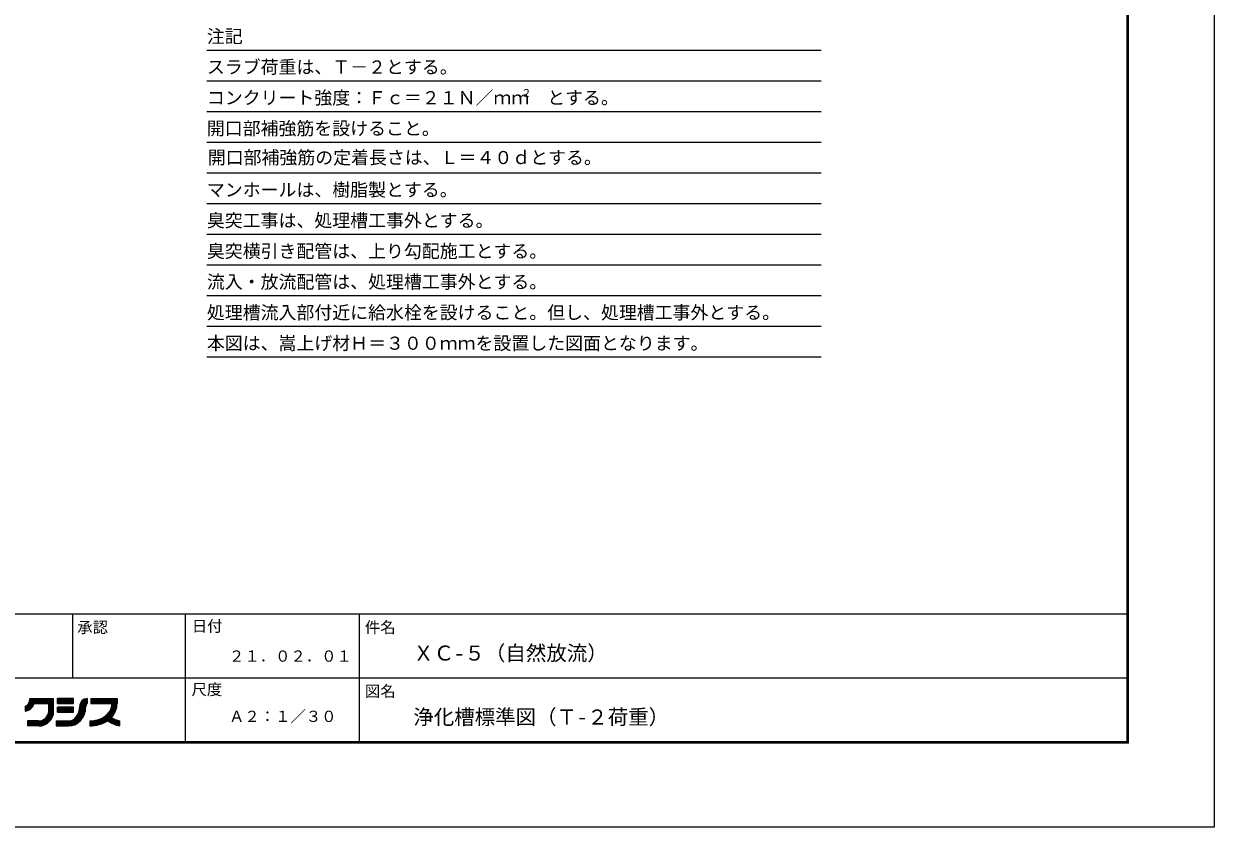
# Model space of a CAD drawing. Units: millimetres, scale not verified. Extents: x -8910 to 8910, y -6308 to 6308.
# Drawn here: x 1932 to 8910, y -6308 to -1595 of the extents above; entities that cross this region are included whole.
import ezdxf
from ezdxf.enums import TextEntityAlignment as Align

# ---------------------------------------------------------------- set-up
doc = ezdxf.new("R2010")
doc.units = ezdxf.units.MM
doc.header["$LTSCALE"] = 30
for name, color, linetype, lineweight in [('0-0_水管', 4, 'Continuous', 25), ('0-8_図面枠', 7, 'Continuous', 25), ('0-9_Axis_waku', 7, 'Continuous', 25)]:
    doc.layers.add(name, color=color, linetype=linetype, lineweight=lineweight)
doc.styles.add('ＭＳ ゴシック', font='')
doc.styles.get('ＭＳ ゴシック').set_extended_font_data('MS Gothic')

msp = doc.modelspace()

# ---------------------------------------------------------------- linework, layer by layer
at = {"layer": '0-0_水管', "color": 3}
for p, q in [((6605.12, -1751.42), (3005.12, -1751.42)), ((6605.12, -1931.42), (3005.12, -1931.42)), ((6605.12, -2111.42), (3005.12, -2111.42)), ((6605.12, -2291.43), (3005.12, -2291.43)), ((6605.12, -2471.43), (3005.12, -2471.43)), ((6605.12, -2471.43), (3005.12, -2471.43)), ((6605.12, -2651.43), (3005.12, -2651.43)), ((6605.12, -2831.43), (3005.12, -2831.43)), ((6605.12, -3011.43), (3005.12, -3011.43)), ((6605.12, -3191.43), (3005.12, -3191.43)), ((6605.12, -3371.43), (3005.12, -3371.43)), ((6605.12, -3551.43), (3005.12, -3551.43))]:
    msp.add_line(p, q, dxfattribs=at)
at = {"layer": '0-8_図面枠'}
msp.add_lwpolyline([(-8910, -6307.5), (-8910, 6307.5), (8910, 6307.5), (8910, -6307.5)], close=True, dxfattribs=at)
at = {"layer": '0-9_Axis_waku'}
for p, q in [((8400, -5806.5), (8400, 5761.5)), ((8400.6, -5807.1), (8400.6, 5762.1)), ((8401.2, -5807.7), (8401.2, 5762.7)), ((8401.8, -5808.3), (8401.8, 5763.3)), ((8402.4, -5808.9), (8402.4, 5763.9)), ((8403, -5809.5), (8403, 5764.5)), ((8403.6, -5810.1), (8403.6, 5765.1)), ((8404.2, -5810.7), (8404.2, 5765.7)), ((8404.8, -5811.3), (8404.8, 5766.3)), ((8405.4, -5811.9), (8405.4, 5766.9)), ((8406, -5812.5), (8406, 5767.5)), ((8406.6, -5813.1), (8406.6, 5768.1)), ((8407.2, -5813.7), (8407.2, 5768.7)), ((8407.8, -5814.3), (8407.8, 5769.3)), ((8408.4, -5814.9), (8408.4, 5769.9)), ((-7770, -5056.5), (8400, -5056.5)), ((2219.99, -5431.5), (2219.99, -5056.5)), ((2879.99, -5806.5), (2879.99, -5056.5)), ((3900, -5806.5), (3900, -5056.5)), ((239.99, -5431.5), (8399.99, -5431.5)), ((1961.98, -5620.44), (1961.98, -5580.66)), ((1962.54, -5579.58), (2106.89, -5579.58)), ((1965.06, -5573.58), (2106.89, -5573.58)), ((1966.78, -5567.58), (2106.89, -5567.58)), ((1967.85, -5561.58), (2106.89, -5561.58)), ((1967.98, -5616.74), (1967.98, -5553.32)), ((1968.34, -5555.58), (2106.89, -5555.58)), ((1968.38, -5553.32), (2106.89, -5553.32)), ((1973.98, -5611.86), (1973.98, -5553.32)), ((1979.98, -5605.46), (1979.98, -5553.32)), ((1985.98, -5596.88), (1985.98, -5553.32)), ((1991.98, -5584.38), (1991.98, -5553.32)), ((1997.98, -5582.48), (1997.98, -5553.32)), ((2003.98, -5582.48), (2003.98, -5553.32)), ((2009.98, -5582.48), (2009.98, -5553.32)), ((2015.98, -5582.48), (2015.98, -5553.32)), ((2021.98, -5582.48), (2021.98, -5553.32)), ((2027.99, -5582.48), (2027.99, -5553.32)), ((2033.98, -5582.48), (2033.98, -5553.32)), ((2039.98, -5582.48), (2039.98, -5553.32)), ((2045.99, -5582.48), (2045.99, -5553.32)), ((2051.99, -5582.48), (2051.99, -5553.32)), ((2057.99, -5582.48), (2057.99, -5553.32)), ((2063.99, -5582.48), (2063.99, -5553.32)), ((2069.99, -5582.48), (2069.99, -5553.32)), ((2075.99, -5582.48), (2075.99, -5553.32)), ((2081.99, -5687.34), (2081.99, -5553.32)), ((2087.99, -5680.52), (2087.99, -5553.32)), ((2093.99, -5671.94), (2093.99, -5553.32)), ((2099.99, -5660.26), (2099.99, -5553.32)), ((2105.99, -5638.71), (2105.99, -5553.32)), ((2106.89, -5626.22), (2106.89, -5553.32)), ((2128.76, -5555.58), (2223.53, -5555.58)), ((2128.76, -5561.58), (2223.53, -5561.58)), ((2128.76, -5567.58), (2223.53, -5567.58)), ((2128.76, -5573.58), (2223.53, -5573.58)), ((2128.76, -5579.58), (2223.53, -5579.58)), ((2129.98, -5582.48), (2129.98, -5553.32)), ((2135.98, -5582.48), (2135.98, -5553.32)), ((2141.98, -5582.48), (2141.98, -5553.32)), ((2147.99, -5582.48), (2147.99, -5553.32)), ((2153.99, -5582.48), (2153.99, -5553.32)), ((2159.99, -5582.48), (2159.99, -5553.32)), ((2165.99, -5582.48), (2165.99, -5553.32)), ((2171.99, -5582.48), (2171.99, -5553.32)), ((2177.99, -5582.48), (2177.99, -5553.32)), ((2183.99, -5582.48), (2183.99, -5553.32)), ((2189.99, -5582.48), (2189.99, -5553.32)), ((2195.99, -5582.48), (2195.99, -5553.32)), ((2201.99, -5582.48), (2201.99, -5553.32)), ((2207.99, -5582.48), (2207.99, -5553.32)), ((2213.99, -5582.48), (2213.99, -5553.32)), ((2219.99, -5582.48), (2219.99, -5553.32)), ((2263.63, -5579.58), (2303.72, -5579.58)), ((2266.82, -5573.58), (2303.72, -5573.58)), ((2268, -5572.44), (2268, -5677.83)), ((2271.4, -5567.58), (2303.72, -5567.58)), ((2274, -5564.97), (2274, -5670.02)), ((2278.14, -5561.58), (2303.72, -5561.58)), ((2280, -5560.31), (2280, -5660.52)), ((2286, -5557.07), (2286, -5648.43)), ((2289.83, -5555.58), (2303.72, -5555.58)), ((2292, -5554.92), (2292, -5631.05)), ((2298, -5553.69), (2298, -5588.02)), ((2303.72, -5553.32), (2303.72, -5582.48)), ((2325.59, -5553.32), (2325.59, -5582.48)), ((2325.59, -5555.58), (2478.68, -5555.58)), ((2325.59, -5561.58), (2478.68, -5561.58)), ((2325.59, -5567.58), (2478.68, -5567.58)), ((2325.59, -5573.58), (2478.68, -5573.58)), ((2325.59, -5579.58), (2478.64, -5579.58)), ((2327.97, -5582.48), (2327.97, -5553.32)), ((2333.98, -5582.48), (2333.98, -5553.32)), ((2339.98, -5582.48), (2339.98, -5553.32)), ((2345.98, -5582.48), (2345.98, -5553.32)), ((2351.98, -5582.48), (2351.98, -5553.32)), ((2357.98, -5582.48), (2357.98, -5553.32)), ((2363.98, -5582.48), (2363.98, -5553.32)), ((2369.98, -5582.48), (2369.98, -5553.32)), ((2375.98, -5582.48), (2375.98, -5553.32)), ((2381.98, -5582.48), (2381.98, -5553.32)), ((2387.98, -5582.48), (2387.98, -5553.32)), ((2393.98, -5582.48), (2393.98, -5553.32)), ((2399.98, -5582.48), (2399.98, -5553.32)), ((2405.98, -5582.48), (2405.98, -5553.32)), ((2411.98, -5582.48), (2411.98, -5553.32)), ((2417.98, -5582.48), (2417.98, -5553.32)), ((2423.98, -5582.48), (2423.98, -5553.32)), ((2429.99, -5582.48), (2429.99, -5553.32)), ((2435.99, -5582.48), (2435.99, -5553.32)), ((2441.99, -5582.48), (2441.99, -5553.32)), ((2447.99, -5582.48), (2447.99, -5553.32)), ((2453.99, -5652.43), (2453.99, -5553.32)), ((2459.99, -5643.95), (2459.99, -5553.32)), ((2465.99, -5633.63), (2465.99, -5553.32)), ((2471.99, -5619.98), (2471.99, -5553.32)), ((1939.22, -5597.06), (1939.22, -5626.22)), ((1939.22, -5597.58), (1985.56, -5597.58)), ((1939.22, -5603.58), (1981.46, -5603.58)), ((1939.22, -5609.58), (1976.31, -5609.58)), ((1939.22, -5615.58), (1969.56, -5615.58)), ((1939.22, -5621.58), (1959.69, -5621.58)), ((1943.98, -5625.97), (1943.98, -5596.47)), ((1949.98, -5624.97), (1949.98, -5593.97)), ((1953.35, -5591.58), (1988.86, -5591.58)), ((1955.98, -5623.14), (1955.98, -5589.11)), ((1958.91, -5585.58), (1991.52, -5585.58)), ((1992.67, -5582.48), (2077.73, -5582.48)), ((2071.92, -5651.58), (2103.13, -5651.58)), ((2074.42, -5645.58), (2104.72, -5645.58)), ((2075.99, -5692.94), (2075.99, -5651.58)), ((2076.18, -5639.58), (2105.86, -5639.58)), ((2077.26, -5633.58), (2106.58, -5633.58)), ((2077.71, -5627.58), (2106.88, -5627.58)), ((2077.73, -5626.22), (2077.73, -5582.48)), ((2077.73, -5585.58), (2106.89, -5585.58)), ((2077.73, -5591.58), (2106.89, -5591.58)), ((2077.73, -5597.58), (2106.89, -5597.58)), ((2077.73, -5603.58), (2106.89, -5603.58)), ((2077.73, -5609.58), (2106.89, -5609.58)), ((2077.73, -5615.58), (2106.89, -5615.58)), ((2077.73, -5621.58), (2106.89, -5621.58)), ((2128.76, -5609.58), (2223.53, -5609.58)), ((2128.76, -5615.58), (2223.53, -5615.58)), ((2128.76, -5621.58), (2223.53, -5621.58)), ((2128.76, -5627.58), (2223.53, -5627.58)), ((2129.98, -5633.51), (2129.98, -5604.35)), ((2135.98, -5633.51), (2135.98, -5604.35)), ((2141.98, -5633.51), (2141.98, -5604.35)), ((2147.99, -5633.51), (2147.99, -5604.35)), ((2153.99, -5633.51), (2153.99, -5604.35)), ((2159.99, -5633.51), (2159.99, -5604.35)), ((2165.99, -5633.51), (2165.99, -5604.35)), ((2171.99, -5633.51), (2171.99, -5604.35)), ((2177.99, -5633.51), (2177.99, -5604.35)), ((2183.99, -5633.51), (2183.99, -5604.35)), ((2189.99, -5633.51), (2189.99, -5604.35)), ((2195.99, -5633.51), (2195.99, -5604.35)), ((2201.99, -5633.51), (2201.99, -5604.35)), ((2207.99, -5633.51), (2207.99, -5604.35)), ((2213.99, -5633.51), (2213.99, -5604.35)), ((2219.99, -5633.51), (2219.99, -5604.35)), ((2245.68, -5651.58), (2284.59, -5651.58)), ((2248.65, -5645.58), (2287.57, -5645.58)), ((2250, -5643.45), (2250, -5694.85)), ((2251.63, -5639.58), (2289.41, -5639.58)), ((2254.61, -5633.58), (2291.3, -5633.58)), ((2256, -5627.08), (2256, -5690.03)), ((2257.35, -5621.58), (2294.15, -5621.58)), ((2257.58, -5627.58), (2292.87, -5627.58)), ((2258.49, -5615.58), (2295.13, -5615.58)), ((2259.3, -5609.58), (2295.84, -5609.58)), ((2259.8, -5603.58), (2296.27, -5603.58)), ((2259.98, -5597.58), (2296.43, -5597.58)), ((2260.32, -5591.58), (2296.97, -5591.58)), ((2261.51, -5585.58), (2299.23, -5585.58)), ((2261.99, -5583.93), (2261.99, -5684.42)), ((2325.59, -5582.48), (2449.52, -5582.48)), ((2414.86, -5651.58), (2454.63, -5651.58)), ((2417.98, -5685.26), (2417.98, -5648.84)), ((2421.43, -5645.58), (2458.91, -5645.58)), ((2423.98, -5681.94), (2423.98, -5642.97)), ((2427.05, -5639.58), (2462.7, -5639.58)), ((2429.99, -5686.39), (2429.99, -5636.05)), ((2431.88, -5633.58), (2466.02, -5633.58)), ((2435.99, -5690.41), (2435.99, -5627.62)), ((2436.01, -5627.58), (2468.91, -5627.58)), ((2439.51, -5621.58), (2471.39, -5621.58)), ((2441.99, -5694.05), (2441.99, -5616.56)), ((2442.42, -5615.58), (2473.49, -5615.58)), ((2444.81, -5609.58), (2475.22, -5609.58)), ((2446.68, -5603.58), (2476.59, -5603.58)), ((2447.99, -5697.36), (2447.99, -5598.03)), ((2448.07, -5597.58), (2477.61, -5597.58)), ((2449, -5591.58), (2478.29, -5591.58)), ((2449.46, -5585.58), (2478.64, -5585.58)), ((1953.8, -5684.54), (1953.8, -5713.7)), ((2019.41, -5684.54), (1953.8, -5684.54)), ((1953.8, -5687.58), (2081.76, -5687.58)), ((1953.8, -5693.58), (2075.22, -5693.58)), ((1953.8, -5699.58), (2067.06, -5699.58)), ((1953.8, -5705.58), (2056.21, -5705.58)), ((1953.8, -5711.58), (2038.54, -5711.58)), ((2019.41, -5713.7), (1953.8, -5713.7)), ((1955.98, -5713.7), (1955.98, -5684.54)), ((1961.98, -5713.7), (1961.98, -5684.54)), ((1967.98, -5713.7), (1967.98, -5684.54)), ((1973.98, -5713.7), (1973.98, -5684.54)), ((1979.98, -5713.7), (1979.98, -5684.54)), ((1985.98, -5713.7), (1985.98, -5684.54)), ((1991.98, -5713.7), (1991.98, -5684.54)), ((1997.98, -5713.7), (1997.98, -5684.54)), ((2003.98, -5713.7), (2003.98, -5684.54)), ((2009.98, -5713.7), (2009.98, -5684.54)), ((2015.98, -5713.7), (2015.98, -5684.54)), ((2021.98, -5713.66), (2021.98, -5684.48)), ((2027.99, -5713.28), (2027.99, -5683.9)), ((2033.98, -5712.47), (2033.98, -5682.69)), ((2037.74, -5681.58), (2087.14, -5681.58)), ((2039.98, -5711.24), (2039.98, -5680.79)), ((2045.99, -5709.56), (2045.99, -5678.13)), ((2050.47, -5675.58), (2091.63, -5675.58)), ((2051.99, -5707.4), (2051.99, -5674.59)), ((2057.99, -5704.73), (2057.99, -5669.95)), ((2058.41, -5669.58), (2095.39, -5669.58)), ((2063.99, -5701.49), (2063.99, -5663.82)), ((2064.19, -5663.58), (2098.51, -5663.58)), ((2068.58, -5657.58), (2101.07, -5657.58)), ((2069.99, -5697.59), (2069.99, -5655.25)), ((2121.47, -5684.54), (2121.47, -5713.7)), ((2121.47, -5684.54), (2194.37, -5684.54)), ((2121.47, -5687.58), (2258.73, -5687.58)), ((2121.47, -5693.58), (2251.67, -5693.58)), ((2121.47, -5699.58), (2243.04, -5699.58)), ((2121.47, -5705.58), (2231.78, -5705.58)), ((2121.47, -5711.58), (2213.73, -5711.58)), ((2121.47, -5713.7), (2194.37, -5713.7)), ((2123.98, -5684.54), (2123.98, -5713.7)), ((2129.98, -5684.54), (2129.98, -5713.7)), ((2135.98, -5684.54), (2135.98, -5713.7)), ((2141.98, -5684.54), (2141.98, -5713.7)), ((2147.99, -5684.54), (2147.99, -5713.7)), ((2153.99, -5684.54), (2153.99, -5713.7)), ((2159.99, -5684.54), (2159.99, -5713.7)), ((2165.99, -5684.54), (2165.99, -5713.7)), ((2171.99, -5684.54), (2171.99, -5713.7)), ((2177.99, -5684.54), (2177.99, -5713.7)), ((2183.99, -5684.54), (2183.99, -5713.7)), ((2189.99, -5684.54), (2189.99, -5713.7)), ((2195.99, -5684.54), (2195.99, -5713.7)), ((2201.99, -5684.54), (2201.99, -5713.7)), ((2207.99, -5682.63), (2207.99, -5712.65)), ((2211.29, -5681.58), (2264.7, -5681.58)), ((2213.99, -5680.53), (2213.99, -5711.52)), ((2219.99, -5677.59), (2219.99, -5709.96)), ((2223.29, -5675.58), (2269.84, -5675.58)), ((2225.99, -5673.71), (2225.99, -5707.96)), ((2231.06, -5669.58), (2274.3, -5669.58)), ((2231.99, -5668.72), (2231.99, -5705.48)), ((2236.98, -5663.58), (2278.21, -5663.58)), ((2237.99, -5662.4), (2237.99, -5702.51)), ((2241.74, -5657.58), (2281.62, -5657.58)), ((2243.99, -5654.28), (2243.99, -5698.98)), ((2318.3, -5684.53), (2318.3, -5713.68)), ((2318.3, -5687.58), (2414.3, -5687.58)), ((2318.3, -5693.58), (2403.61, -5693.58)), ((2318.3, -5699.58), (2390.64, -5699.58)), ((2318.3, -5705.58), (2373.79, -5705.58)), ((2318.3, -5711.58), (2346.91, -5711.58)), ((2321.97, -5713.65), (2321.97, -5684.49)), ((2327.97, -5713.45), (2327.97, -5684.25)), ((2333.98, -5713.06), (2333.98, -5683.8)), ((2339.98, -5712.48), (2339.98, -5683.13)), ((2345.98, -5711.72), (2345.98, -5682.23)), ((2349.61, -5681.58), (2485.55, -5681.58)), ((2351.98, -5710.76), (2351.98, -5681.11)), ((2357.98, -5709.61), (2357.98, -5679.75)), ((2363.98, -5708.25), (2363.98, -5678.14)), ((2369.98, -5706.69), (2369.98, -5676.28)), ((2372.03, -5675.58), (2469.6, -5675.58)), ((2375.98, -5704.91), (2375.98, -5674.14)), ((2381.98, -5702.9), (2381.98, -5671.7)), ((2386.67, -5669.58), (2457.63, -5669.58)), ((2387.98, -5700.65), (2387.98, -5668.95)), ((2393.98, -5698.16), (2393.98, -5665.84)), ((2397.94, -5663.58), (2447.96, -5663.58)), ((2399.98, -5695.39), (2399.98, -5662.34)), ((2405.98, -5692.34), (2405.98, -5658.4)), ((2407.14, -5657.58), (2449.81, -5657.58)), ((2411.98, -5688.97), (2411.98, -5653.93)), ((2431.71, -5687.58), (2493.26, -5687.58)), ((2441.17, -5693.58), (2493.26, -5693.58)), ((2452.37, -5699.58), (2493.26, -5699.58)), ((2453.99, -5700.36), (2453.99, -5667.46)), ((2465.99, -5705.58), (2465.99, -5673.92)), ((2466.14, -5705.58), (2493.26, -5705.58)), ((2471.99, -5705.58), (2471.99, -5676.61)), ((2477.99, -5705.58), (2477.99, -5678.99)), ((2483.99, -5705.58), (2483.99, -5681.08)), ((2484.55, -5711.58), (2493.26, -5711.58)), ((2489.99, -5705.58), (2489.99, -5682.9)), ((2493.26, -5683.78), (2493.26, -5713.7)), ((8408.4, -5814.9), (-7778.4, -5814.9)), ((8407.8, -5814.3), (-7777.8, -5814.3)), ((8407.2, -5813.7), (-7777.2, -5813.7)), ((8406.6, -5813.1), (-7776.6, -5813.1)), ((8406, -5812.5), (-7776, -5812.5)), ((8405.4, -5811.9), (-7775.4, -5811.9)), ((8404.8, -5811.3), (-7774.8, -5811.3)), ((8404.2, -5810.7), (-7774.2, -5810.7)), ((8403.6, -5810.1), (-7773.6, -5810.1)), ((8403, -5809.5), (-7773, -5809.5)), ((8402.4, -5808.9), (-7772.4, -5808.9)), ((8401.8, -5808.3), (-7771.8, -5808.3)), ((8401.2, -5807.7), (-7771.2, -5807.7)), ((8400.6, -5807.1), (-7770.6, -5807.1)), ((-7770, -5806.5), (8400, -5806.5))]:
    msp.add_line(p, q, dxfattribs=at)
for points in [[(2128.76, -5553.32), (2128.76, -5582.48), (2223.53, -5582.48), (2223.53, -5553.32)], [(2128.76, -5604.35), (2128.76, -5633.51), (2223.53, -5633.51), (2223.53, -5604.35)]]:
    msp.add_lwpolyline(points, close=True, dxfattribs=at)
msp.add_lwpolyline([(2325.59, -5553.32), (2478.68, -5553.32), (2478.68, -5582.48)], dxfattribs=at)
for centre, radius, start, end in [((2303.72, -5597.06), 43.74, 90, 180), ((2019.41, -5626.22), 87.48, 270, 0), ((2019.41, -5626.22), 58.32, 270, 0)]:
    msp.add_arc(centre, radius, start, end, dxfattribs=at)
for centre, major_axis, ratio, start_param, end_param in [((1939.22, -5553.32), (0, 43.74), 0.6666, 3.1415927, 4.712389), ((1939.22, -5553.32), (0, 72.9), 0.8, 3.1415927, 4.3008723), ((2194.37, -5597.06), (0, 87.48), 0.75, 3.1415927, 4.712389), ((2194.37, -5597.06), (0, 116.64), 0.875, 3.1415927, 4.712389), ((2303.72, -5597.06), (0, 14.58), 0.5, 6.2831853, 7.8539816), ((2318.3, -5582.48), (131.22, 0), 0.7777, 4.712389, 6.2831853), ((2318.3, -5582.48), (160.38, 0), 0.8181, 5.6313905, 6.2831853), ((2318.3, -5582.48), (160.38, 0), 0.8181, 4.712389, 5.4275455), ((2534.57, -5586.92), (-160.38, 0), 0.8181, 0.8054432, 1.3102396), ((2534.57, -5586.92), (-131.22, 0), 0.7777, 0.827744, 1.2504796)]:
    msp.add_ellipse(centre, major_axis=major_axis, ratio=ratio, start_param=start_param, end_param=end_param, dxfattribs=at)

# ---------------------------------------------------------------- texts
at = {"layer": '0-0_水管', "style": 'ＭＳ ゴシック'}
for s, height, p in [('注記', 76.98, (3005.12, -1730.23)), ('スラブ荷重は、Ｔ－２とする。', 76.98, (3005.12, -1910.23)), ('コンクリート強度：Ｆｃ＝２１Ｎ／ｍｍ\u3000とする。', 76.98, (3005.12, -2090.23)), ('２', 43.99, (4848.35, -2036.1)), ('開口部補強筋を設けること。', 76.98, (3005.12, -2270.23)), ('開口部補強筋の定着長さは、Ｌ＝４０ｄとする。', 76.98, (3010.33, -2441.02)), ('マンホールは、樹脂製とする。', 76.98, (3005.12, -2630.23)), ('臭突工事は、処理槽工事外とする。', 76.98, (3005.12, -2810.23)), ('臭突横引き配管は、上り勾配施工とする。', 76.98, (3005.12, -2990.24)), ('流入・放流配管は、処理槽工事外とする。', 76.98, (3005.12, -3170.24)), ('処理槽流入部付近に給水栓を設けること。但し、処理槽工事外とする。', 76.98, (3005.12, -3350.24)), ('本図は、嵩上げ材Ｈ＝３００ｍｍを設置した図面となります。', 76.98, (3005.12, -3530.24))]:
    msp.add_text(s, height=height, dxfattribs=at).set_placement(p, align=Align.BOTTOM_LEFT)
at = {"layer": '0-9_Axis_waku', "style": 'ＭＳ ゴシック'}
for s, height, p in [('日付', 65.98, (2916.79, -5180.44)), ('件名', 65.98, (3931.47, -5187.88)), ('承認', 65.98, (2245.21, -5187.88)), ('ＸＣ-５（自然放流）', 87.98, (4214.99, -5356.5)), ('２１．０２．０１', 65.98, (3134.99, -5356.5)), ('尺度', 65.98, (2915.31, -5552.35)), ('図名', 65.98, (3931.47, -5562.88)), ('Ａ２：１／３０', 65.98, (3134.99, -5710.05)), ('浄化槽標準図（Ｔ-２荷重）', 87.98, (4214.99, -5731.5))]:
    msp.add_text(s, height=height, dxfattribs=at).set_placement(p, align=Align.BOTTOM_LEFT)

doc.saveas('drawing.dxf')
